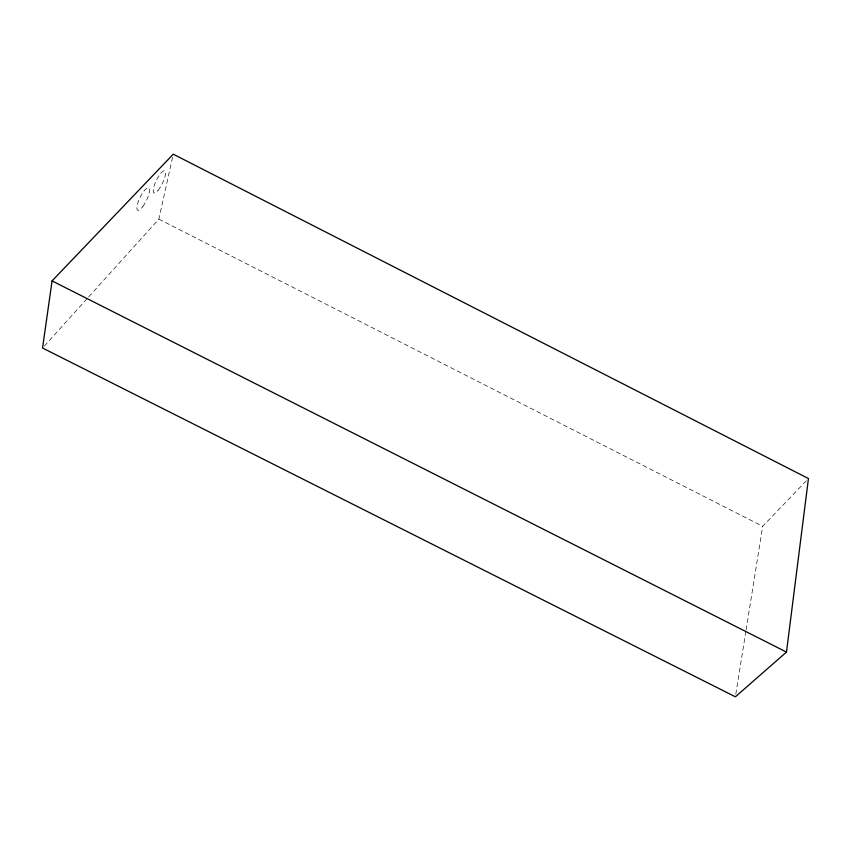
<?xml version="1.0" encoding="UTF-8"?>
<svg xmlns="http://www.w3.org/2000/svg" width="851" height="851" viewBox="0 0 851 851"><rect width="100%" height="100%" fill="white"/><g stroke="black" fill="none" stroke-linecap="round" stroke-linejoin="round"><path stroke-width="0.64" stroke-dasharray="4.25 3.19" d="M735.807 694.193L745.891 631.229M746.093 629.91L762.687 526.29L808.45 478.549M88.706 296.861L158.839 219.143L172.987 155.467M44.326 346.049L87.823 297.85M158.839 219.143L762.687 526.29M158.052 190.422A12.265 3.383 -64.3 0 0 165.243 171.402A12.265 3.383 -64.3 0 0 154.861 183.837A12.265 3.383 -64.3 0 0 158.052 190.422M142.84 206.527A12.499 3.532 -64 0 0 148.872 187.943A12.499 3.532 -64 0 0 137.915 202.729A12.499 3.532 -64 0 0 142.84 206.527"/><path stroke-width="1.28" d="M786.484 652.079L808.45 478.549L173.264 154.191L52.071 280.894L42.55 348.016L735.392 696.809L786.484 652.079L52.071 280.894"/></g></svg>
